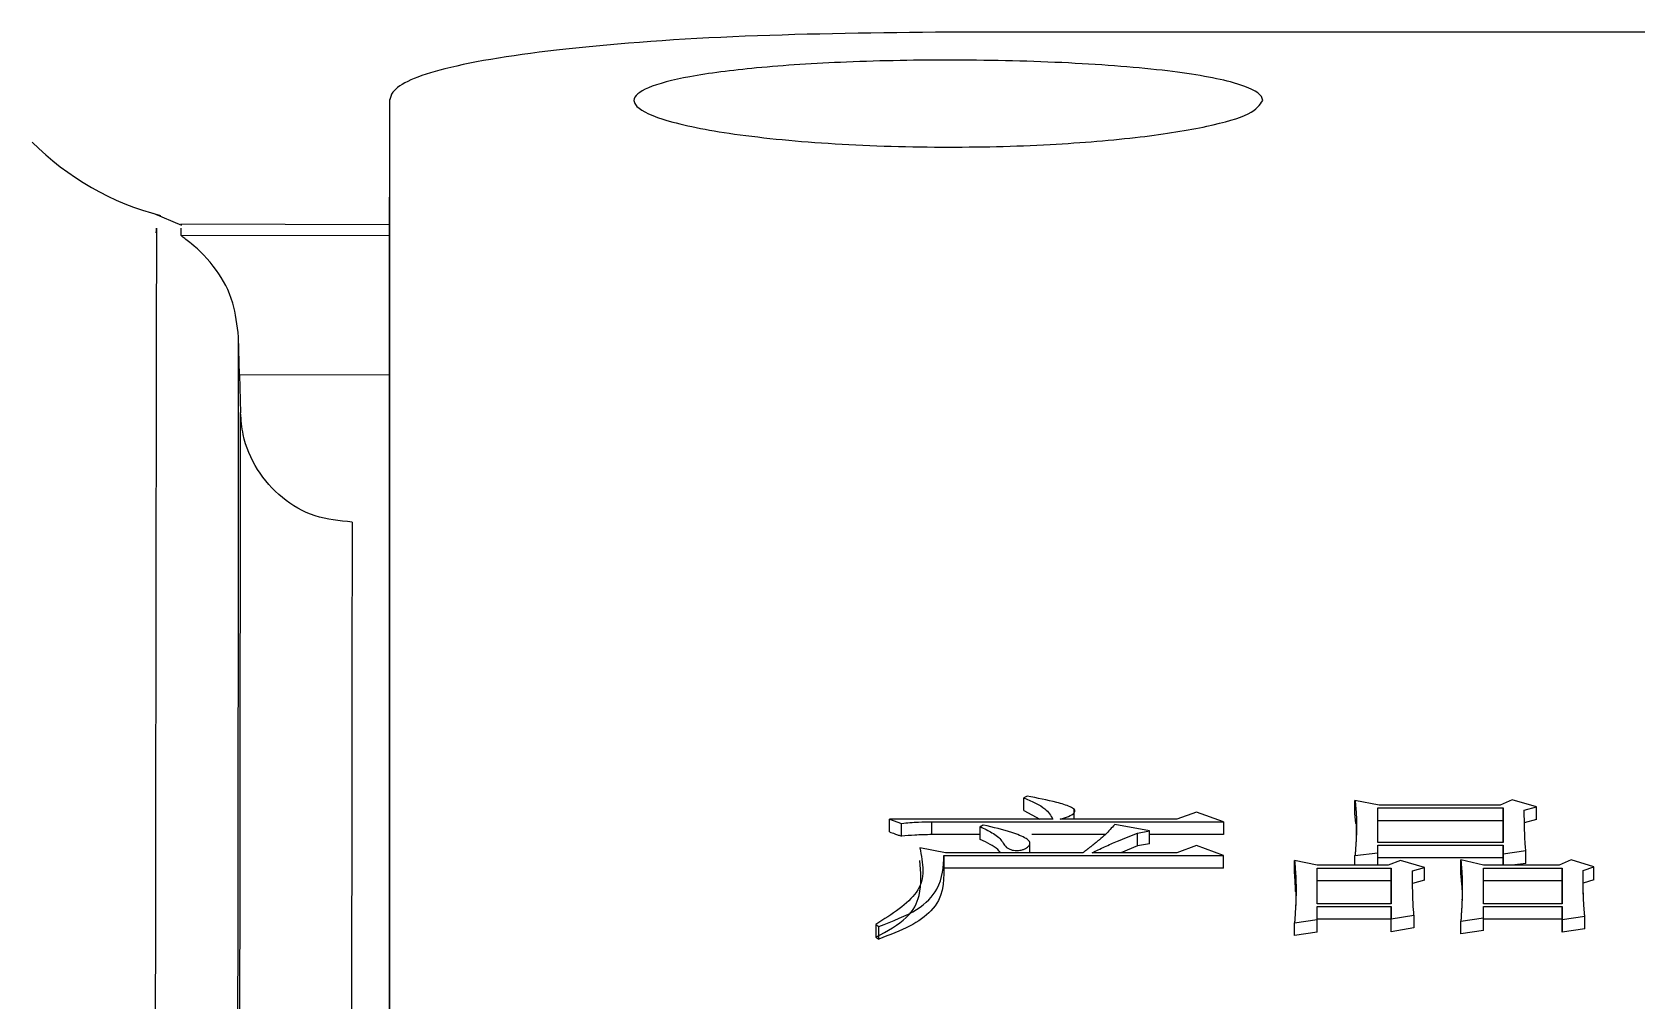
# Model space of a CAD drawing. Header units: millimetres. Extents: x 2404 to 4548, y 1024 to 2541.
# Drawn here: x 2913.76 to 2925.25, y 2285.91 to 2292.85 of the extents above; entities that cross this region are included whole.
import ezdxf

# ---------------------------------------------------------------- set-up
doc = ezdxf.new("R2010")
doc.units = ezdxf.units.MM

msp = doc.modelspace()

# ---------------------------------------------------------------- linework, layer by layer
at = {"color": 7, "linetype": 'Continuous', "lineweight": 25}
for p, q in [((2957.319, 2292.846), (2920.319, 2292.848)), ((2916.319, 2292.365), (2916.319, 2291.674)), ((2914.833, 2291.463), (2914.629, 2291.549)), ((2916.319, 2291.469), (2914.826, 2291.472)), ((2914.826, 2291.445), (2914.826, 2291.394)), ((2914.826, 2291.394), (2916.319, 2291.391)), ((2915.239, 2290.663), (2915.239, 2290.665)), ((2915.246, 2290.394), (2915.239, 2290.665)), ((2915.246, 2290.394), (2915.253, 2290.123)), ((2916.319, 2290.392), (2915.246, 2290.394)), ((2920.882, 2287.378), (2920.86, 2287.367)), ((2920.86, 2287.275), (2920.86, 2287.367)), ((2920.86, 2287.275), (2920.974, 2287.214)), ((2921.219, 2287.214), (2921.219, 2287.284)), ((2922.094, 2287.264), (2921.953, 2287.214)), ((2922.288, 2287.195), (2922.094, 2287.264)), ((2923.229, 2287.256), (2923.229, 2287.348)), ((2923.403, 2287.313), (2923.229, 2287.348)), ((2923.235, 2287.182), (2923.229, 2287.256)), ((2923.392, 2287.294), (2924.29, 2287.294)), ((2924.268, 2287.313), (2923.403, 2287.313)), ((2924.354, 2287.351), (2924.268, 2287.313)), ((2924.29, 2287.202), (2924.29, 2287.294)), ((2924.528, 2287.302), (2924.354, 2287.351)), ((2924.441, 2287.279), (2924.528, 2287.302)), ((2924.528, 2287.21), (2924.528, 2287.302)), ((2919.898, 2287.122), (2919.898, 2287.214)), ((2919.898, 2287.214), (2919.984, 2287.183)), ((2921.066, 2287.214), (2919.898, 2287.214)), ((2919.984, 2287.091), (2919.984, 2287.183)), ((2920.201, 2287.103), (2920.201, 2287.195)), ((2920.201, 2287.195), (2922.288, 2287.195)), ((2920.547, 2287.068), (2920.547, 2287.16)), ((2921.953, 2287.214), (2921.12, 2287.214)), ((2921.758, 2287.129), (2921.51, 2287.175)), ((2921.672, 2287.113), (2921.758, 2287.129)), ((2921.758, 2287.037), (2921.758, 2287.129)), ((2922.288, 2287.195), (2922.288, 2287.103)), ((2924.29, 2287.202), (2923.392, 2287.202)), ((2924.528, 2287.21), (2924.441, 2287.187)), ((2920.547, 2287.103), (2920.201, 2287.103)), ((2920.901, 2287.047), (2920.901, 2287.051)), ((2920.901, 2286.973), (2920.901, 2287.033)), ((2921.442, 2287.103), (2920.916, 2287.103)), ((2921.672, 2287.022), (2921.554, 2286.973)), ((2921.672, 2287.022), (2921.672, 2287.113)), ((2921.758, 2287.037), (2921.672, 2287.022)), ((2922.288, 2287.103), (2921.758, 2287.103)), ((2922.094, 2287.024), (2921.953, 2286.973)), ((2922.288, 2286.954), (2922.094, 2287.024)), ((2924.29, 2287.047), (2923.392, 2287.047)), ((2923.392, 2286.973), (2923.392, 2287.028)), ((2923.392, 2287.028), (2924.29, 2287.028)), ((2924.29, 2287.028), (2924.29, 2286.965)), ((2924.29, 2286.936), (2924.29, 2287.028)), ((2920.298, 2286.973), (2920.114, 2287.008)), ((2920.287, 2286.954), (2920.287, 2286.862)), ((2920.287, 2286.954), (2922.288, 2286.954)), ((2921.282, 2286.973), (2920.298, 2286.973)), ((2921.953, 2286.973), (2921.347, 2286.973)), ((2922.288, 2286.862), (2922.288, 2286.954)), ((2922.797, 2286.827), (2922.797, 2286.918)), ((2922.959, 2286.883), (2922.797, 2286.918)), ((2923.229, 2286.954), (2923.392, 2286.973)), ((2923.229, 2286.883), (2923.229, 2286.954)), ((2923.392, 2286.883), (2923.392, 2286.973)), ((2924.29, 2286.936), (2923.392, 2286.936)), ((2923.554, 2286.918), (2923.467, 2286.883)), ((2923.727, 2286.867), (2923.554, 2286.918)), ((2923.987, 2286.831), (2923.987, 2286.922)), ((2924.149, 2286.883), (2923.987, 2286.922)), ((2924.29, 2286.965), (2924.452, 2286.989)), ((2924.29, 2286.965), (2924.29, 2286.883)), ((2924.29, 2286.883), (2924.29, 2286.936)), ((2924.452, 2286.897), (2924.452, 2286.989)), ((2924.776, 2286.922), (2924.69, 2286.883)), ((2924.939, 2286.871), (2924.776, 2286.922)), ((2922.288, 2286.862), (2920.287, 2286.862)), ((2923.467, 2286.883), (2922.959, 2286.883)), ((2922.959, 2286.863), (2923.489, 2286.863)), ((2922.959, 2286.608), (2922.959, 2286.863)), ((2923.489, 2286.863), (2923.489, 2286.608)), ((2923.489, 2286.772), (2923.489, 2286.863)), ((2923.641, 2286.843), (2923.727, 2286.867)), ((2923.727, 2286.776), (2923.727, 2286.867)), ((2924.69, 2286.883), (2924.149, 2286.883)), ((2924.149, 2286.863), (2924.711, 2286.863)), ((2924.149, 2286.608), (2924.149, 2286.863)), ((2924.452, 2286.897), (2924.353, 2286.883)), ((2924.711, 2286.863), (2924.711, 2286.608)), ((2924.711, 2286.772), (2924.711, 2286.863)), ((2924.863, 2286.847), (2924.939, 2286.871)), ((2924.863, 2286.756), (2924.863, 2286.847)), ((2924.939, 2286.779), (2924.939, 2286.871)), ((2923.489, 2286.772), (2922.959, 2286.772)), ((2923.489, 2286.608), (2923.489, 2286.772)), ((2923.727, 2286.776), (2923.641, 2286.752)), ((2924.711, 2286.772), (2924.149, 2286.772)), ((2924.711, 2286.608), (2924.711, 2286.772)), ((2924.939, 2286.779), (2924.863, 2286.756)), ((2923.489, 2286.608), (2922.959, 2286.608)), ((2922.959, 2286.588), (2923.489, 2286.588)), ((2922.959, 2286.495), (2922.959, 2286.588)), ((2923.489, 2286.588), (2923.489, 2286.499)), ((2923.489, 2286.497), (2923.489, 2286.588)), ((2924.711, 2286.608), (2924.149, 2286.608)), ((2924.149, 2286.507), (2924.149, 2286.588)), ((2924.149, 2286.588), (2924.711, 2286.588)), ((2924.711, 2286.588), (2924.711, 2286.495)), ((2924.711, 2286.497), (2924.711, 2286.588)), ((2919.8, 2286.459), (2919.8, 2286.368)), ((2919.8, 2286.459), (2919.822, 2286.446)), ((2919.822, 2286.355), (2919.822, 2286.446)), ((2922.797, 2286.471), (2922.959, 2286.495)), ((2922.797, 2286.38), (2922.797, 2286.471)), ((2923.489, 2286.497), (2922.959, 2286.497)), ((2922.959, 2286.404), (2922.959, 2286.495)), ((2923.489, 2286.499), (2923.651, 2286.527)), ((2923.489, 2286.408), (2923.489, 2286.499)), ((2923.489, 2286.408), (2923.489, 2286.497)), ((2923.651, 2286.527), (2923.651, 2286.436)), ((2923.987, 2286.483), (2924.149, 2286.507)), ((2923.987, 2286.392), (2923.987, 2286.483)), ((2924.149, 2286.416), (2924.149, 2286.507)), ((2924.711, 2286.497), (2924.149, 2286.497)), ((2924.711, 2286.495), (2924.874, 2286.519)), ((2924.711, 2286.404), (2924.711, 2286.497)), ((2924.711, 2286.495), (2924.711, 2286.404)), ((2924.874, 2286.428), (2924.874, 2286.519)), ((2919.8, 2286.368), (2919.822, 2286.355)), ((2922.959, 2286.404), (2922.797, 2286.38)), ((2923.651, 2286.436), (2923.489, 2286.408)), ((2924.149, 2286.416), (2923.987, 2286.392)), ((2924.874, 2286.428), (2924.711, 2286.404))]:
    msp.add_line(p, q, dxfattribs=at)
at = {"color": 7, "linetype": 'Continuous', "lineweight": 25, "flags": 128}
msp.add_lwpolyline([(2920.568, 2287.172), (2920.563, 2287.169), (2920.555, 2287.164), (2920.547, 2287.16)], dxfattribs=at)
at = {"color": 7, "linetype": 'Continuous', "lineweight": 25}
msp.add_arc((2915.178, 2293.472), 2, 224.8775, 255.5765, dxfattribs=at)
for points, knots in [([(2920.319, 2292.848), (2919.825, 2292.842), (2918.836, 2292.831), (2917.549, 2292.738), (2916.667, 2292.598), (2916.344, 2292.46), (2916.324, 2292.378), (2916.319, 2292.358)], [0, 0, 0, 0, 0.247809, 0.496064, 0.726764, 0.933891, 1, 1, 1, 1]), ([(2922.569, 2292.358), (2922.548, 2292.326), (2922.507, 2292.262), (2922.185, 2292.169), (2921.697, 2292.091), (2921.037, 2292.036), (2920.256, 2292.017), (2919.443, 2292.044), (2918.731, 2292.116), (2918.246, 2292.218), (2918.084, 2292.304), (2918.058, 2292.38), (2918.14, 2292.452), (2918.45, 2292.533), (2918.942, 2292.597), (2919.6, 2292.639), (2920.381, 2292.653), (2921.194, 2292.633), (2921.906, 2292.577), (2922.389, 2292.492), (2922.557, 2292.412), (2922.567, 2292.368), (2922.569, 2292.358)], [0, 0, 0, 0, 0.046277, 0.09272, 0.141716, 0.195191, 0.253686, 0.315262, 0.376912, 0.43437, 0.485817, 0.500005, 0.546255, 0.592702, 0.641799, 0.695156, 0.753515, 0.815398, 0.876863, 0.934161, 0.985737, 1, 1, 1, 1]), ([(2916.319, 2292.358), (2916.319, 2292.254), (2916.319, 2291.734), (2916.319, 2290.367), (2916.319, 2288.207), (2916.319, 2285.588), (2916.319, 2283.126), (2916.319, 2279.618), (2916.319, 2276.475), (2916.319, 2272.16), (2916.319, 2267.473), (2916.319, 2262.341), (2916.319, 2256.917), (2916.319, 2252.358), (2916.319, 2246.436), (2916.32, 2241.53), (2916.32, 2234.851), (2916.32, 2230.558), (2916.32, 2227.557)], [0, 0, 0, 0, 0.020124, 0.100733, 0.181328, 0.221587, 0.302184, 0.342442, 0.423039, 0.463298, 0.543894, 0.624491, 0.664749, 0.745346, 0.785604, 0.8662, 0.906458, 1, 1, 1, 1]), ([(2916.319, 2261.268), (2916.319, 2262.453), (2916.319, 2264.707), (2916.319, 2268.747), (2916.319, 2272.454), (2916.319, 2276.689), (2916.319, 2279.763), (2916.319, 2283.175), (2916.319, 2286.153), (2916.319, 2288.496), (2916.319, 2290.436), (2916.319, 2291.17), (2916.319, 2291.667)], [0, 0, 0, 0, 0.072858, 0.13859, 0.270184, 0.335916, 0.467513, 0.533245, 0.664841, 0.796434, 0.862166, 1, 1, 1, 1]), ([(2914.65, 2291.41), (2914.65, 2291.439), (2914.651, 2291.527), (2914.649, 2290.541), (2914.646, 2288.528), (2914.642, 2285.465), (2914.637, 2282.077), (2914.631, 2278.739), (2914.627, 2275.67), (2914.621, 2272.026), (2914.615, 2267.756), (2914.607, 2263.11), (2914.6, 2258.163), (2914.592, 2252.993), (2914.583, 2247.308), (2914.573, 2241.111), (2914.562, 2234.428), (2914.554, 2229.737), (2914.551, 2227.343)], [0, 0, 0, 0, 0.039342, 0.122943, 0.206183, 0.289063, 0.371582, 0.416612, 0.465601, 0.518547, 0.575452, 0.636313, 0.690059, 0.746552, 0.805793, 0.867782, 0.932518, 1, 1, 1, 1]), ([(2915.239, 2290.665), (2915.229, 2290.749), (2915.207, 2290.935), (2915.072, 2291.174), (2914.922, 2291.321), (2914.834, 2291.383), (2914.828, 2291.391), (2914.826, 2291.394)], [0, 0, 0, 0, 0.202377, 0.447822, 0.758573, 0.919939, 1, 1, 1, 1]), ([(2915.156, 2227.207), (2915.16, 2230.507), (2915.169, 2237.105), (2915.182, 2246.535), (2915.194, 2255.416), (2915.205, 2263.573), (2915.215, 2270.874), (2915.223, 2277.191), (2915.23, 2282.415), (2915.235, 2286.464), (2915.238, 2288.867), (2915.239, 2290.181), (2915.239, 2290.502), (2915.239, 2290.663)], [0, 0, 0, 0, 0.0981345, 0.196269, 0.2944034, 0.3925379, 0.4906723, 0.5888066, 0.686941, 0.7850753, 0.8832097, 0.9416048, 1, 1, 1, 1]), ([(2915.17, 2227.159), (2915.173, 2229.544), (2915.179, 2234.251), (2915.189, 2241), (2915.197, 2247.343), (2915.205, 2253.238), (2915.213, 2258.668), (2915.22, 2264.401), (2915.228, 2270.17), (2915.235, 2275.65), (2915.241, 2280.118), (2915.245, 2283.64), (2915.249, 2286.303), (2915.251, 2288.203), (2915.252, 2289.434), (2915.253, 2289.949), (2915.253, 2290.098), (2915.253, 2290.123)], [0, 0, 0, 0, 0.07139, 0.140843, 0.208359, 0.273937, 0.337578, 0.399281, 0.488173, 0.572709, 0.652888, 0.72871, 0.800173, 0.867277, 0.930021, 0.988406, 1, 1, 1, 1]), ([(2916.051, 2289.34), (2915.961, 2289.349), (2915.781, 2289.367), (2915.542, 2289.506), (2915.362, 2289.709), (2915.269, 2289.928), (2915.257, 2290.071), (2915.253, 2290.124)], [0, 0, 0, 0, 0.217636, 0.435267, 0.653067, 0.871221, 1, 1, 1, 1]), ([(2916.051, 2289.34), (2916.051, 2289.247), (2916.051, 2289.077), (2916.05, 2288.63), (2916.05, 2288.089), (2916.049, 2287.413), (2916.048, 2286.606), (2916.047, 2285.666), (2916.046, 2284.594), (2916.044, 2282.885), (2916.04, 2280.199), (2916.035, 2276.049), (2916.028, 2270.832), (2916.021, 2265.226), (2916.013, 2259.548), (2916.006, 2254.081), (2915.998, 2248.068), (2915.989, 2241.521), (2915.979, 2234.478), (2915.972, 2229.536), (2915.969, 2227.022)], [0, 0, 0, 0, 0.037781, 0.069081, 0.100468, 0.131943, 0.163506, 0.195157, 0.226895, 0.258722, 0.330934, 0.408983, 0.49287, 0.582593, 0.645672, 0.711347, 0.779618, 0.850484, 0.923944, 1, 1, 1, 1]), ([(2920.86, 2287.367), (2920.918, 2287.342), (2921.018, 2287.297), (2921.052, 2287.239), (2921.066, 2287.214)], [0, 0, 0, 0, 0.5653913, 1, 1, 1, 1]), ([(2921.12, 2287.214), (2921.14, 2287.22), (2921.18, 2287.232), (2921.217, 2287.252), (2921.226, 2287.27), (2921.221, 2287.286), (2921.179, 2287.309), (2921.065, 2287.343), (2920.955, 2287.364), (2920.882, 2287.378)], [0, 0, 0, 0, 0.120783, 0.237942, 0.284243, 0.33082, 0.424981, 0.62081, 1, 1, 1, 1]), ([(2923.229, 2287.348), (2923.23, 2287.345), (2923.23, 2287.339), (2923.231, 2287.333), (2923.232, 2287.326), (2923.232, 2287.32), (2923.233, 2287.313), (2923.233, 2287.308), (2923.234, 2287.301), (2923.235, 2287.296), (2923.235, 2287.289), (2923.236, 2287.283), (2923.236, 2287.276), (2923.237, 2287.271), (2923.237, 2287.264), (2923.238, 2287.258), (2923.238, 2287.251), (2923.238, 2287.246), (2923.239, 2287.239), (2923.239, 2287.233), (2923.239, 2287.228), (2923.239, 2287.222), (2923.24, 2287.217), (2923.24, 2287.21), (2923.24, 2287.204), (2923.24, 2287.197), (2923.24, 2287.192), (2923.24, 2287.185), (2923.24, 2287.179), (2923.24, 2287.172), (2923.24, 2287.167), (2923.24, 2287.16), (2923.24, 2287.144), (2923.24, 2287.125), (2923.239, 2287.105), (2923.239, 2287.094), (2923.238, 2287.087), (2923.238, 2287.08), (2923.238, 2287.075), (2923.237, 2287.068), (2923.237, 2287.062), (2923.237, 2287.055), (2923.236, 2287.049), (2923.236, 2287.042), (2923.235, 2287.037), (2923.235, 2287.03), (2923.235, 2287.024), (2923.234, 2287.017), (2923.234, 2287.011), (2923.233, 2287.006), (2923.233, 2287), (2923.233, 2286.995), (2923.232, 2286.987), (2923.232, 2286.982), (2923.231, 2286.975), (2923.231, 2286.969), (2923.23, 2286.962), (2923.23, 2286.957), (2923.229, 2286.954)], [0, 0, 0, 0, 0.021203, 0.042406, 0.053008, 0.074211, 0.084813, 0.106016, 0.116618, 0.137821, 0.148423, 0.169626, 0.180228, 0.201431, 0.212032, 0.233236, 0.243837, 0.265041, 0.275642, 0.296845, 0.307447, 0.318049, 0.339252, 0.349854, 0.371057, 0.381659, 0.402862, 0.413463, 0.434667, 0.445268, 0.466472, 0.477073, 0.498276, 0.58309, 0.625497, 0.6467, 0.667903, 0.678505, 0.699708, 0.71031, 0.731513, 0.742115, 0.763318, 0.773919, 0.795123, 0.805724, 0.826928, 0.837529, 0.858732, 0.869334, 0.879936, 0.901139, 0.911741, 0.932944, 0.943545, 0.964749, 0.97535, 1, 1, 1, 1]), ([(2923.392, 2287.047), (2923.392, 2287.089), (2923.392, 2287.172), (2923.392, 2287.253), (2923.392, 2287.294)], [0, 0, 0, 0, 0.499996, 1, 1, 1, 1]), ([(2924.29, 2287.294), (2924.29, 2287.253), (2924.29, 2287.172), (2924.29, 2287.089), (2924.29, 2287.047)], [0, 0, 0, 0, 0.499996, 1, 1, 1, 1]), ([(2924.452, 2286.989), (2924.451, 2287), (2924.449, 2287.014), (2924.448, 2287.031), (2924.447, 2287.04), (2924.446, 2287.057), (2924.445, 2287.094), (2924.443, 2287.133), (2924.442, 2287.164), (2924.442, 2287.174), (2924.442, 2287.179), (2924.442, 2287.183), (2924.442, 2287.188), (2924.442, 2287.192), (2924.442, 2287.196), (2924.442, 2287.2), (2924.442, 2287.204), (2924.442, 2287.208), (2924.442, 2287.213), (2924.442, 2287.217), (2924.441, 2287.222), (2924.441, 2287.228), (2924.441, 2287.234), (2924.441, 2287.238), (2924.441, 2287.241), (2924.441, 2287.244), (2924.441, 2287.246), (2924.441, 2287.248), (2924.441, 2287.25), (2924.441, 2287.253), (2924.441, 2287.256), (2924.441, 2287.259), (2924.441, 2287.261), (2924.441, 2287.263), (2924.441, 2287.265), (2924.441, 2287.267), (2924.441, 2287.269), (2924.441, 2287.271), (2924.441, 2287.273), (2924.441, 2287.276), (2924.441, 2287.278), (2924.441, 2287.279)], [0, 0, 0, 0, 0.11615, 0.145188, 0.174226, 0.203263, 0.319414, 0.551716, 0.609791, 0.638828, 0.653347, 0.667866, 0.682385, 0.696903, 0.711422, 0.725941, 0.74046, 0.754979, 0.769497, 0.784016, 0.798535, 0.827572, 0.842091, 0.85661, 0.871129, 0.878388, 0.885648, 0.892907, 0.900166, 0.907426, 0.921944, 0.929204, 0.936463, 0.943723, 0.950982, 0.958241, 0.965501, 0.97276, 0.98002, 0.987279, 1, 1, 1, 1]), ([(2919.984, 2287.183), (2920.024, 2287.187), (2920.095, 2287.194), (2920.168, 2287.194), (2920.201, 2287.195)], [0, 0, 0, 0, 0.558835, 1, 1, 1, 1]), ([(2920.547, 2287.16), (2920.576, 2287.146), (2920.64, 2287.115), (2920.709, 2287.061), (2920.722, 2287.011), (2920.775, 2286.992), (2920.797, 2286.989), (2920.82, 2286.989), (2920.843, 2286.992), (2920.869, 2287.002), (2920.89, 2287.017), (2920.906, 2287.035), (2920.901, 2287.055), (2920.864, 2287.086), (2920.751, 2287.127), (2920.64, 2287.155), (2920.569, 2287.171), (2920.568, 2287.172)], [0, 0, 0, 0, 0.117809, 0.254848, 0.391031, 0.410857, 0.430654, 0.450876, 0.468611, 0.491916, 0.540003, 0.576761, 0.613939, 0.66464, 0.78945, 0.997759, 1, 1, 1, 1]), ([(2921.51, 2287.175), (2921.488, 2287.151), (2921.456, 2287.114), (2921.413, 2287.077), (2921.395, 2287.062), (2921.388, 2287.057), (2921.381, 2287.051), (2921.375, 2287.046), (2921.37, 2287.042), (2921.367, 2287.039), (2921.363, 2287.036), (2921.359, 2287.033), (2921.356, 2287.03), (2921.351, 2287.027), (2921.347, 2287.024), (2921.344, 2287.021), (2921.34, 2287.018), (2921.336, 2287.015), (2921.332, 2287.011), (2921.328, 2287.009), (2921.323, 2287.005), (2921.32, 2287.002), (2921.316, 2286.999), (2921.312, 2286.996), (2921.308, 2286.993), (2921.304, 2286.99), (2921.3, 2286.987), (2921.295, 2286.983), (2921.291, 2286.98), (2921.287, 2286.977), (2921.284, 2286.975), (2921.282, 2286.973)], [0, 0, 0, 0, 0.353012, 0.528911, 0.550896, 0.572881, 0.61685, 0.638835, 0.649827, 0.671812, 0.682805, 0.693797, 0.715782, 0.726774, 0.748759, 0.759751, 0.770744, 0.792728, 0.803721, 0.825705, 0.836698, 0.858683, 0.869675, 0.880667, 0.902652, 0.913644, 0.935629, 0.946622, 0.968606, 0.979599, 1, 1, 1, 1]), ([(2923.236, 2287.186), (2923.237, 2287.163), (2923.239, 2287.114), (2923.238, 2287.086), (2923.237, 2287.071)], [0, 0, 0, 0, 0.475906, 1, 1, 1, 1]), ([(2924.29, 2287.047), (2924.29, 2287.058), (2924.29, 2287.11), (2924.29, 2287.161), (2924.29, 2287.202)], [0, 0, 0, 0, 0.205958, 1, 1, 1, 1]), ([(2919.898, 2287.122), (2919.91, 2287.118), (2919.931, 2287.11), (2919.96, 2287.1), (2919.976, 2287.094), (2919.984, 2287.091)], [0, 0, 0, 0, 0.4286101, 0.7143044, 1, 1, 1, 1]), ([(2920.201, 2287.103), (2920.16, 2287.102), (2920.086, 2287.101), (2920.015, 2287.094), (2919.984, 2287.091)], [0, 0, 0, 0, 0.561086, 1, 1, 1, 1]), ([(2920.693, 2286.973), (2920.69, 2286.977), (2920.663, 2287.009), (2920.608, 2287.04), (2920.554, 2287.065), (2920.547, 2287.068)], [0, 0, 0, 0, 0.110635, 0.886447, 1, 1, 1, 1]), ([(2921.347, 2286.973), (2921.377, 2286.987), (2921.437, 2287.016), (2921.543, 2287.063), (2921.624, 2287.095), (2921.672, 2287.113)], [0, 0, 0, 0, 0.28957, 0.579171, 1, 1, 1, 1]), ([(2920.114, 2287.008), (2920.137, 2286.899), (2920.177, 2286.703), (2919.916, 2286.534), (2919.8, 2286.459)], [0, 0, 0, 0, 0.55707, 1, 1, 1, 1]), ([(2919.8, 2286.368), (2919.882, 2286.413), (2920.044, 2286.503), (2920.135, 2286.698), (2920.122, 2286.834), (2920.114, 2286.917)], [0, 0, 0, 0, 0.284866, 0.563033, 1, 1, 1, 1]), ([(2919.822, 2286.446), (2919.921, 2286.484), (2920.115, 2286.558), (2920.277, 2286.741), (2920.284, 2286.873), (2920.287, 2286.954)], [0, 0, 0, 0, 0.2878172, 0.565935, 1, 1, 1, 1]), ([(2922.797, 2286.918), (2922.797, 2286.917), (2922.797, 2286.913), (2922.798, 2286.908), (2922.798, 2286.903), (2922.798, 2286.899), (2922.799, 2286.894), (2922.799, 2286.889), (2922.8, 2286.884), (2922.8, 2286.879), (2922.8, 2286.874), (2922.801, 2286.869), (2922.801, 2286.864), (2922.802, 2286.859), (2922.802, 2286.855), (2922.802, 2286.851), (2922.802, 2286.847), (2922.803, 2286.842), (2922.803, 2286.835), (2922.804, 2286.828), (2922.804, 2286.82), (2922.805, 2286.812), (2922.805, 2286.802), (2922.806, 2286.792), (2922.806, 2286.782), (2922.807, 2286.772), (2922.807, 2286.762), (2922.807, 2286.754), (2922.807, 2286.745), (2922.808, 2286.737), (2922.808, 2286.727), (2922.808, 2286.717), (2922.808, 2286.707), (2922.808, 2286.687), (2922.807, 2286.657), (2922.806, 2286.627), (2922.805, 2286.603), (2922.804, 2286.59), (2922.803, 2286.576), (2922.803, 2286.566), (2922.802, 2286.558), (2922.802, 2286.551), (2922.802, 2286.547), (2922.802, 2286.542), (2922.801, 2286.538), (2922.801, 2286.533), (2922.801, 2286.528), (2922.8, 2286.524), (2922.8, 2286.52), (2922.8, 2286.515), (2922.799, 2286.51), (2922.799, 2286.506), (2922.799, 2286.503), (2922.799, 2286.5), (2922.799, 2286.498), (2922.798, 2286.495), (2922.798, 2286.493), (2922.798, 2286.49), (2922.798, 2286.487), (2922.798, 2286.485), (2922.798, 2286.483), (2922.797, 2286.481), (2922.797, 2286.479), (2922.797, 2286.476), (2922.797, 2286.473), (2922.797, 2286.472), (2922.797, 2286.471)], [0, 0, 0, 0, 0.011199, 0.022398, 0.033596, 0.044795, 0.055994, 0.067193, 0.078392, 0.089591, 0.100789, 0.111988, 0.123187, 0.134386, 0.145585, 0.151184, 0.162383, 0.173582, 0.184781, 0.207178, 0.218377, 0.240775, 0.263172, 0.28557, 0.307968, 0.330365, 0.352763, 0.375161, 0.38636, 0.408757, 0.431155, 0.453553, 0.47595, 0.498348, 0.587939, 0.67753, 0.699928, 0.744723, 0.767121, 0.789519, 0.811916, 0.823115, 0.834314, 0.839913, 0.851112, 0.862311, 0.87351, 0.884709, 0.890308, 0.901507, 0.912706, 0.923905, 0.929504, 0.935103, 0.940703, 0.946302, 0.951902, 0.957501, 0.9631, 0.9687, 0.974299, 0.977099, 0.982698, 0.988298, 0.994149, 1, 1, 1, 1]), ([(2923.987, 2286.922), (2923.987, 2286.92), (2923.987, 2286.917), (2923.988, 2286.913), (2923.988, 2286.91), (2923.988, 2286.906), (2923.988, 2286.903), (2923.989, 2286.9), (2923.989, 2286.897), (2923.989, 2286.894), (2923.989, 2286.891), (2923.99, 2286.887), (2923.99, 2286.884), (2923.99, 2286.881), (2923.99, 2286.878), (2923.991, 2286.874), (2923.991, 2286.869), (2923.991, 2286.865), (2923.992, 2286.862), (2923.992, 2286.859), (2923.992, 2286.856), (2923.992, 2286.852), (2923.993, 2286.849), (2923.993, 2286.846), (2923.993, 2286.843), (2923.993, 2286.84), (2923.993, 2286.837), (2923.994, 2286.833), (2923.994, 2286.829), (2923.994, 2286.825), (2923.994, 2286.821), (2923.995, 2286.818), (2923.995, 2286.811), (2923.996, 2286.797), (2923.996, 2286.78), (2923.997, 2286.765), (2923.997, 2286.758), (2923.997, 2286.754), (2923.997, 2286.75), (2923.997, 2286.747), (2923.997, 2286.744), (2923.997, 2286.741), (2923.997, 2286.738), (2923.997, 2286.734), (2923.997, 2286.73), (2923.997, 2286.726), (2923.997, 2286.722), (2923.997, 2286.718), (2923.997, 2286.715), (2923.997, 2286.712), (2923.997, 2286.709), (2923.997, 2286.706), (2923.997, 2286.702), (2923.997, 2286.699), (2923.997, 2286.696), (2923.997, 2286.693), (2923.997, 2286.69), (2923.997, 2286.686), (2923.997, 2286.683), (2923.997, 2286.68), (2923.997, 2286.676), (2923.997, 2286.671), (2923.996, 2286.667), (2923.996, 2286.664), (2923.996, 2286.661), (2923.996, 2286.657), (2923.996, 2286.654), (2923.996, 2286.648), (2923.995, 2286.634), (2923.995, 2286.616), (2923.994, 2286.601), (2923.993, 2286.594), (2923.993, 2286.589), (2923.993, 2286.586), (2923.993, 2286.583), (2923.993, 2286.58), (2923.993, 2286.577), (2923.992, 2286.572), (2923.992, 2286.568), (2923.992, 2286.564), (2923.992, 2286.56), (2923.991, 2286.557), (2923.991, 2286.554), (2923.991, 2286.551), (2923.991, 2286.547), (2923.991, 2286.544), (2923.99, 2286.541), (2923.99, 2286.538), (2923.99, 2286.534), (2923.99, 2286.531), (2923.99, 2286.527), (2923.989, 2286.522), (2923.989, 2286.518), (2923.989, 2286.515), (2923.989, 2286.512), (2923.988, 2286.508), (2923.988, 2286.505), (2923.988, 2286.502), (2923.988, 2286.499), (2923.988, 2286.495), (2923.987, 2286.492), (2923.987, 2286.488), (2923.987, 2286.485), (2923.987, 2286.483)], [0, 0, 0, 0, 0.014617, 0.021926, 0.029235, 0.036543, 0.043852, 0.051161, 0.058469, 0.065778, 0.073086, 0.080395, 0.087704, 0.095012, 0.102321, 0.10963, 0.124247, 0.131556, 0.138864, 0.146173, 0.153482, 0.16079, 0.168099, 0.175407, 0.182716, 0.190025, 0.197333, 0.204642, 0.211951, 0.226568, 0.233877, 0.241185, 0.248494, 0.277729, 0.336198, 0.365433, 0.38005, 0.387359, 0.394667, 0.401976, 0.409284, 0.416593, 0.423902, 0.43121, 0.438519, 0.453136, 0.460445, 0.467754, 0.475062, 0.482371, 0.48968, 0.496988, 0.504297, 0.511606, 0.518914, 0.526223, 0.533531, 0.54084, 0.548149, 0.555457, 0.562766, 0.577383, 0.584692, 0.592001, 0.599309, 0.606618, 0.613927, 0.621235, 0.65047, 0.708939, 0.738174, 0.752791, 0.7601, 0.767408, 0.774717, 0.782026, 0.789334, 0.796643, 0.81126, 0.818569, 0.825877, 0.833186, 0.840495, 0.847803, 0.855112, 0.862421, 0.869729, 0.877038, 0.884347, 0.891655, 0.898964, 0.913581, 0.92089, 0.928198, 0.935507, 0.942816, 0.950124, 0.957433, 0.964742, 0.97205, 0.979359, 0.986668, 1, 1, 1, 1]), ([(2920.287, 2286.862), (2920.286, 2286.757), (2920.286, 2286.611), (2920.052, 2286.442), (2919.899, 2286.385), (2919.822, 2286.355)], [0, 0, 0, 0, 0.551532, 0.772844, 1, 1, 1, 1]), ([(2922.805, 2286.692), (2922.804, 2286.695), (2922.803, 2286.741), (2922.8, 2286.785), (2922.797, 2286.827)], [0, 0, 0, 0, 0.073846, 1, 1, 1, 1]), ([(2923.651, 2286.527), (2923.65, 2286.542), (2923.648, 2286.565), (2923.646, 2286.591), (2923.646, 2286.604), (2923.645, 2286.617), (2923.643, 2286.656), (2923.642, 2286.695), (2923.642, 2286.728), (2923.642, 2286.733), (2923.641, 2286.739), (2923.641, 2286.745), (2923.641, 2286.749), (2923.641, 2286.754), (2923.641, 2286.758), (2923.641, 2286.764), (2923.641, 2286.769), (2923.641, 2286.774), (2923.641, 2286.779), (2923.641, 2286.783), (2923.641, 2286.789), (2923.641, 2286.793), (2923.641, 2286.798), (2923.641, 2286.802), (2923.641, 2286.807), (2923.641, 2286.811), (2923.641, 2286.813), (2923.641, 2286.816), (2923.641, 2286.818), (2923.641, 2286.821), (2923.641, 2286.823), (2923.641, 2286.826), (2923.641, 2286.828), (2923.641, 2286.83), (2923.641, 2286.833), (2923.641, 2286.835), (2923.641, 2286.838), (2923.641, 2286.84), (2923.641, 2286.842), (2923.641, 2286.843)], [0, 0, 0, 0, 0.14049, 0.210735, 0.245858, 0.263419, 0.333664, 0.614647, 0.632209, 0.64977, 0.667331, 0.684892, 0.702453, 0.711234, 0.728795, 0.746356, 0.763917, 0.781479, 0.790259, 0.80782, 0.825382, 0.842943, 0.851723, 0.869285, 0.886846, 0.895626, 0.904407, 0.913188, 0.921968, 0.926358, 0.935139, 0.94392, 0.9527, 0.957091, 0.965871, 0.974652, 0.983432, 0.987823, 1, 1, 1, 1]), ([(2923.994, 2286.741), (2923.994, 2286.742), (2923.993, 2286.746), (2923.993, 2286.753), (2923.993, 2286.759), (2923.992, 2286.765), (2923.992, 2286.772), (2923.991, 2286.778), (2923.991, 2286.784), (2923.99, 2286.793), (2923.989, 2286.801), (2923.988, 2286.81), (2923.988, 2286.816), (2923.987, 2286.823), (2923.987, 2286.828), (2923.987, 2286.831)], [0, 0, 0, 0, 0.061211, 0.131674, 0.202137, 0.272601, 0.343064, 0.413527, 0.48399, 0.554454, 0.69538, 0.765843, 0.836306, 0.90677, 1, 1, 1, 1]), ([(2924.874, 2286.519), (2924.873, 2286.523), (2924.873, 2286.53), (2924.872, 2286.541), (2924.871, 2286.552), (2924.87, 2286.564), (2924.869, 2286.575), (2924.868, 2286.586), (2924.867, 2286.608), (2924.865, 2286.633), (2924.864, 2286.659), (2924.864, 2286.672), (2924.863, 2286.681), (2924.863, 2286.69), (2924.863, 2286.701), (2924.863, 2286.712), (2924.863, 2286.723), (2924.862, 2286.734), (2924.862, 2286.745), (2924.862, 2286.754), (2924.862, 2286.763), (2924.862, 2286.772), (2924.862, 2286.781), (2924.862, 2286.788), (2924.862, 2286.794), (2924.862, 2286.799), (2924.863, 2286.805), (2924.863, 2286.81), (2924.863, 2286.815), (2924.863, 2286.821), (2924.863, 2286.826), (2924.863, 2286.831), (2924.863, 2286.834), (2924.863, 2286.837), (2924.863, 2286.839), (2924.863, 2286.841), (2924.863, 2286.844), (2924.863, 2286.846), (2924.863, 2286.847)], [0, 0, 0, 0, 0.033402, 0.066804, 0.100206, 0.133609, 0.167011, 0.200413, 0.233815, 0.367425, 0.43423, 0.467632, 0.484333, 0.517735, 0.551137, 0.584539, 0.617941, 0.651344, 0.684746, 0.718148, 0.734849, 0.768251, 0.801653, 0.818354, 0.835056, 0.851757, 0.868458, 0.885159, 0.90186, 0.918561, 0.935262, 0.951963, 0.960314, 0.968664, 0.972839, 0.98119, 0.989541, 1, 1, 1, 1]), ([(2922.804, 2286.7), (2922.805, 2286.682), (2922.806, 2286.637), (2922.805, 2286.604), (2922.804, 2286.585)], [0, 0, 0, 0, 0.3993441, 1, 1, 1, 1]), ([(2923.994, 2286.739), (2923.994, 2286.738), (2923.994, 2286.733), (2923.996, 2286.684), (2923.996, 2286.652), (2923.995, 2286.639), (2923.995, 2286.636), (2923.995, 2286.636), (2923.995, 2286.636)], [0, 0, 0, 0, 0.118429, 0.503621, 0.817999, 0.925851, 0.976347, 1, 1, 1, 1]), ([(2924.866, 2286.618), (2924.866, 2286.628), (2924.864, 2286.656), (2924.863, 2286.705), (2924.863, 2286.747), (2924.863, 2286.757), (2924.863, 2286.759)], [0, 0, 0, 0, 0.228625, 0.628468, 0.911282, 1, 1, 1, 1])]:
    msp.add_open_spline(points, degree=3, knots=knots, dxfattribs=at)

doc.saveas('drawing.dxf')
